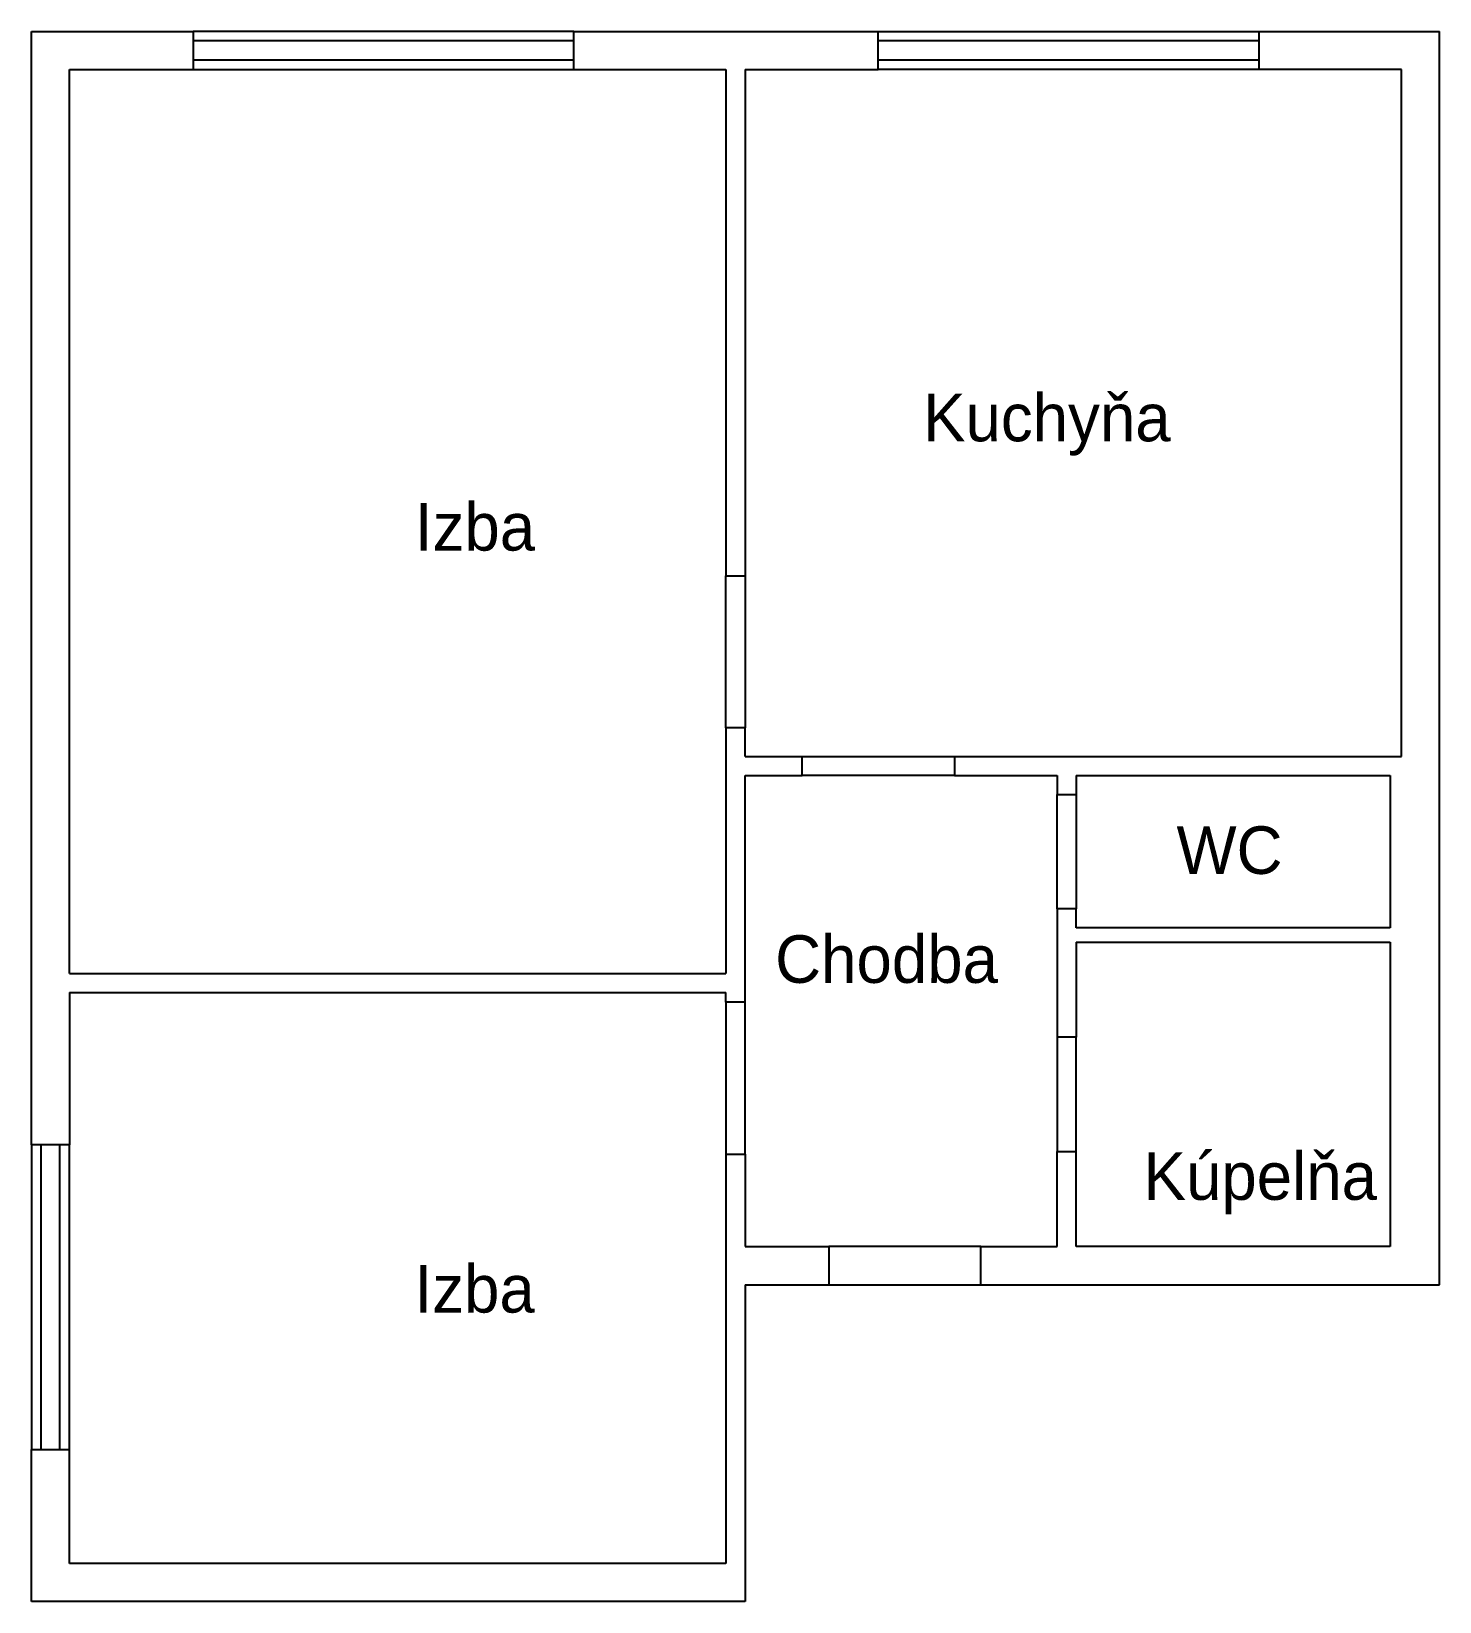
# Model space of a CAD drawing. Header units: millimetres. Extents: x 0 to 7400, y -3100 to 5150.
import ezdxf

# ---------------------------------------------------------------- set-up
doc = ezdxf.new("R2010")
doc.units = ezdxf.units.MM
doc.layers.add('dvere', color=3, linetype='Continuous')
doc.layers.add('okna', color=4, linetype='Continuous')
doc.styles.get("Standard").update_dxf_attribs({"font": 'FreeMono.ttf'})

msp = doc.modelspace()

# ---------------------------------------------------------------- linework, layer by layer
for p, q in [((0, 5150), (850, 5150)), ((0, -700), (0, 5150)), ((2850, 5150), (4450, 5150)), ((6450, 5150), (7400, 5150)), ((7400, -1435), (7400, 5150)), ((200, 200), (200, 4950)), ((200, 4950), (850, 4950)), ((2850, 4950), (3650, 4950)), ((3650, 4950), (3650, 2290)), ((3750, 4950), (4450, 4950)), ((3750, 4950), (3750, 2290)), ((7200, 4950), (6450, 4950)), ((7200, 1340), (7200, 4950)), ((3650, 1490), (3650, 200)), ((3750, 1340), (3750, 1490)), ((3750, 1340), (4050, 1340)), ((4850, 1340), (7200, 1340)), ((3750, 1240), (4050, 1240)), ((3750, 50), (3750, 1240)), ((4850, 1240), (5390, 1240)), ((5390, 1240), (5390, 1140)), ((5490, 1240), (7140, 1240)), ((5490, 1240), (5490, 1140)), ((7140, 1240), (7140, 440)), ((5390, 540), (5390, -135)), ((5490, 440), (5490, 540)), ((7140, 440), (5490, 440)), ((5490, 365), (7140, 365)), ((5490, 365), (5490, -135)), ((7140, 365), (7140, -1235)), ((200, 200), (3650, 200)), ((200, 100), (3650, 100)), ((200, 100), (200, -700)), ((3650, 50), (3650, 100)), ((5390, -1235), (5390, -735)), ((5490, -1235), (5490, -735)), ((3650, -750), (3650, -2900)), ((3750, -750), (3750, -1235)), ((3750, -1235), (4190, -1235)), ((4990, -1235), (5390, -1235)), ((7140, -1235), (5490, -1235)), ((3750, -1435), (3750, -3100)), ((3750, -1435), (4190, -1435)), ((4990, -1435), (7400, -1435)), ((0, -3100), (0, -2300)), ((200, -2900), (200, -2300)), ((3650, -2900), (200, -2900)), ((3750, -3100), (0, -3100))]:
    msp.add_line(p, q)
at = {"layer": 'dvere'}
for p, q in [((3650, 1490), (3650, 2290)), ((3650, 2290), (3750, 2290)), ((3750, 2290), (3750, 1490)), ((3750, 1490), (3650, 1490)), ((4050, 1340), (4850, 1340)), ((4050, 1240), (4050, 1340)), ((4850, 1340), (4850, 1240)), ((4850, 1240), (4050, 1240)), ((5390, 540), (5390, 1140)), ((5390, 1140), (5490, 1140)), ((5490, 1140), (5490, 540)), ((5490, 540), (5390, 540)), ((3650, 50), (3650, -750)), ((3750, 50), (3650, 50)), ((3750, -750), (3750, 50)), ((5490, -135), (5390, -135)), ((5390, -135), (5390, -735)), ((5490, -735), (5490, -135)), ((5390, -735), (5490, -735)), ((3650, -750), (3750, -750)), ((4990, -1235), (4190, -1235)), ((4190, -1235), (4190, -1435)), ((4990, -1435), (4990, -1235)), ((4190, -1435), (4990, -1435))]:
    msp.add_line(p, q, dxfattribs=at)
at = {"layer": 'okna'}
for p, q in [((2850, 5150), (850, 5150)), ((850, 5150), (850, 4950)), ((2850, 4950), (2850, 5150)), ((4450, 4950), (4450, 5150)), ((4450, 5150), (6450, 5150)), ((6450, 5150), (6450, 4950)), ((2850, 5100), (850, 5100)), ((6450, 5100), (4450, 5100)), ((850, 5000), (2850, 5000)), ((850, 4950), (2850, 4950)), ((4450, 5000), (6450, 5000)), ((6450, 4950), (4450, 4950)), ((200, -700), (0, -700)), ((0, -700), (0, -2300)), ((50, -700), (50, -2300)), ((150, -2300), (150, -700)), ((200, -2300), (200, -700)), ((0, -2300), (200, -2300))]:
    msp.add_line(p, q, dxfattribs=at)

# ---------------------------------------------------------------- texts
for s, p in [('Kuchyňa', (4685.6, 2996.4)), ('Izba', (2015.3, 2422.2)), ('WC', (6017.6, 723.2)), ('Chodba', (3908.3, 150.9)), ('Kúpelňa', (5844.2, -989.1)), ('Izba', (2013.4, -1581.4))]:
    msp.add_text(s, height=250).set_placement(p)

doc.saveas('drawing.dxf')
